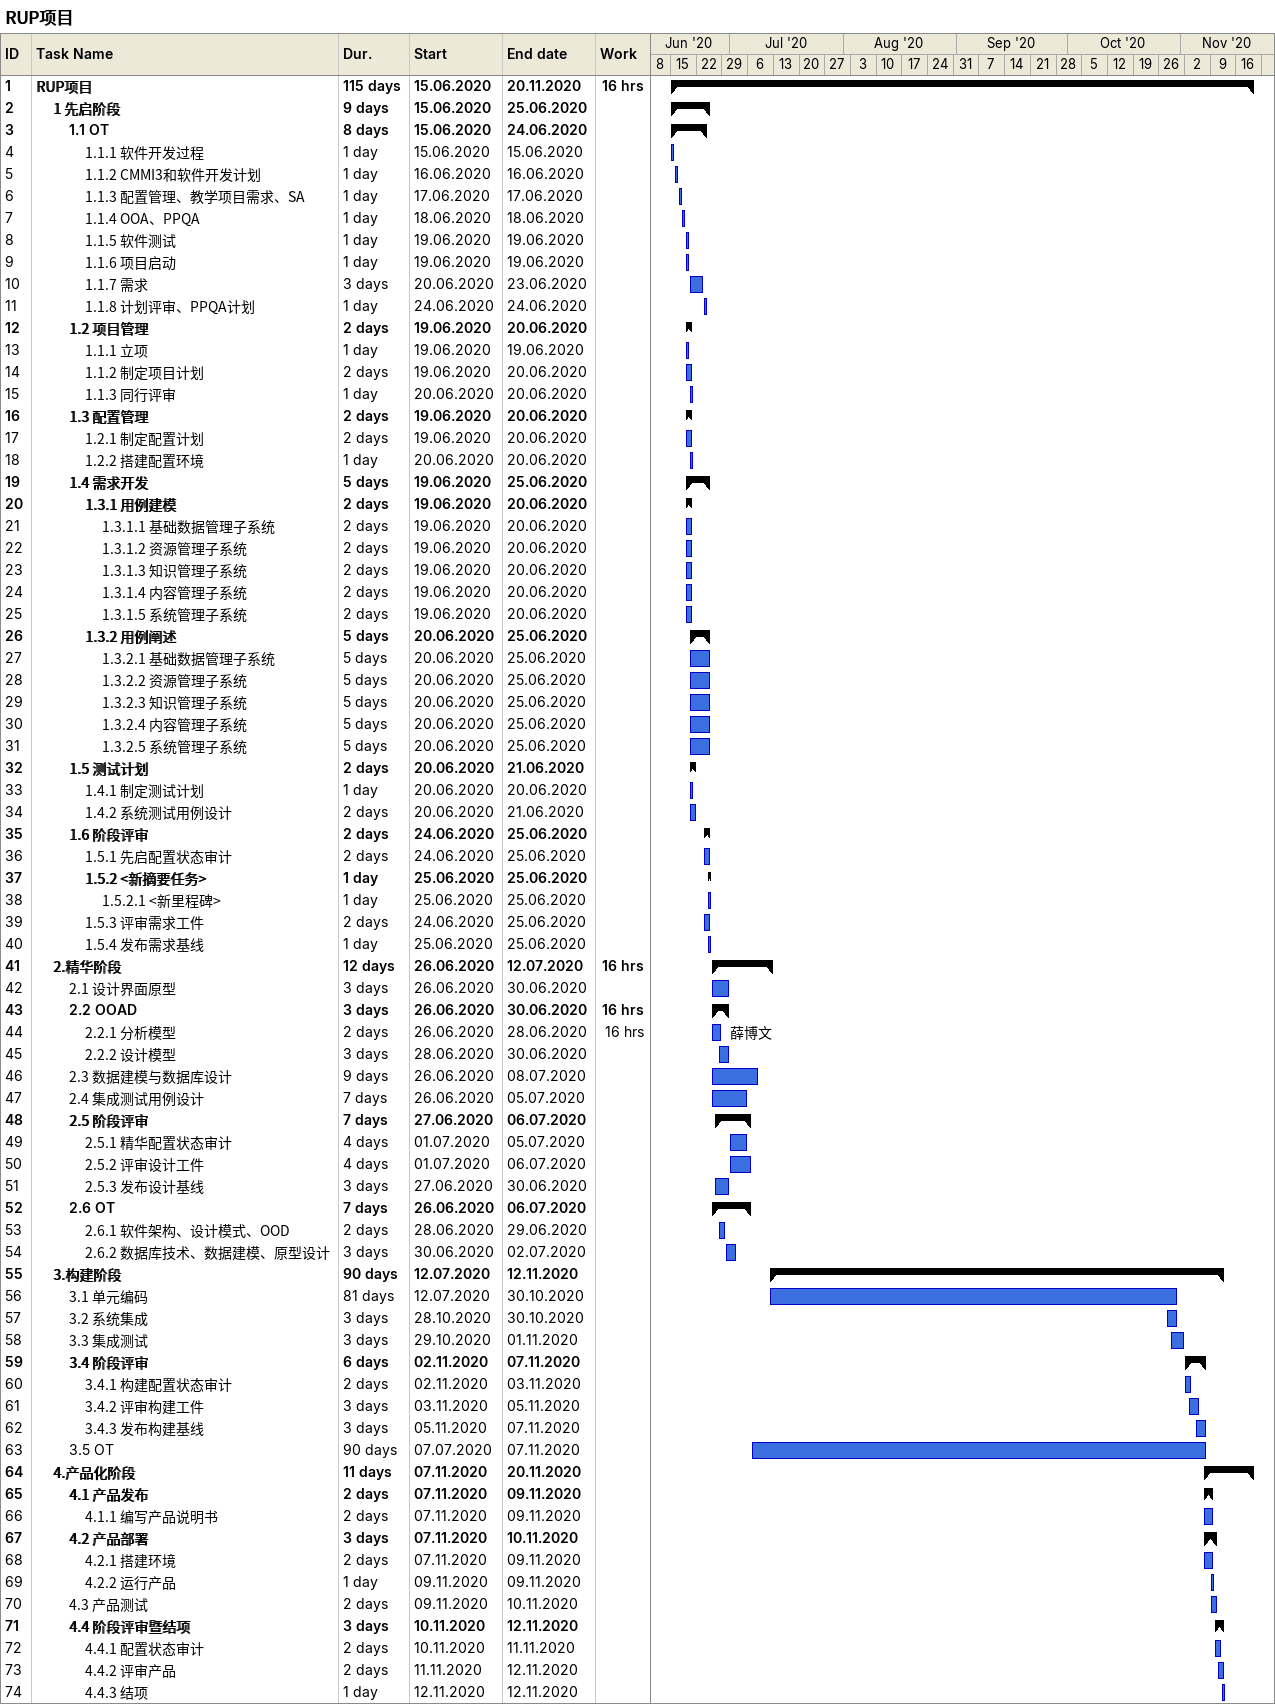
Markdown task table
RUP项目

| ID | Level | Task | Duration | Start | Finish | Resources | Work (h) |
|---|---|---|---|---|---|---|---|
| 1 | 1 | **RUP项目** | 115d | 2020-06-15 | 2020-11-20 |  | 16 |
| 2 | 2 | **1 先启阶段** | 9d | 2020-06-15 | 2020-06-25 |  |  |
| 3 | 3 | **1.1 OT** | 8d | 2020-06-15 | 2020-06-24 |  |  |
| 4 | 4 | 1.1.1 软件开发过程 | 1d | 2020-06-15 | 2020-06-15 |  |  |
| 5 | 4 | 1.1.2 CMMI3和软件开发计划 | 1d | 2020-06-16 | 2020-06-16 |  |  |
| 6 | 4 | 1.1.3 配置管理、教学项目需求、SA | 1d | 2020-06-17 | 2020-06-17 |  |  |
| 7 | 4 | 1.1.4 OOA、PPQA | 1d | 2020-06-18 | 2020-06-18 |  |  |
| 8 | 4 | 1.1.5 软件测试 | 1d | 2020-06-19 | 2020-06-19 |  |  |
| 9 | 4 | 1.1.6 项目启动 | 1d | 2020-06-19 | 2020-06-19 |  |  |
| 10 | 4 | 1.1.7 需求 | 3d | 2020-06-20 | 2020-06-23 |  |  |
| 11 | 4 | 1.1.8 计划评审、PPQA计划 | 1d | 2020-06-24 | 2020-06-24 |  |  |
| 12 | 3 | **1.2 项目管理** | 2d | 2020-06-19 | 2020-06-20 |  |  |
| 13 | 4 | 1.1.1 立项 | 1d | 2020-06-19 | 2020-06-19 |  |  |
| 14 | 4 | 1.1.2 制定项目计划 | 2d | 2020-06-19 | 2020-06-20 |  |  |
| 15 | 4 | 1.1.3 同行评审 | 1d | 2020-06-20 | 2020-06-20 |  |  |
| 16 | 3 | **1.3 配置管理** | 2d | 2020-06-19 | 2020-06-20 |  |  |
| 17 | 4 | 1.2.1 制定配置计划 | 2d | 2020-06-19 | 2020-06-20 |  |  |
| 18 | 4 | 1.2.2 搭建配置环境 | 1d | 2020-06-20 | 2020-06-20 |  |  |
| 19 | 3 | **1.4 需求开发** | 5d | 2020-06-19 | 2020-06-25 |  |  |
| 20 | 4 | **1.3.1 用例建模** | 2d | 2020-06-19 | 2020-06-20 |  |  |
| 21 | 5 | 1.3.1.1 基础数据管理子系统 | 2d | 2020-06-19 | 2020-06-20 |  |  |
| 22 | 5 | 1.3.1.2 资源管理子系统 | 2d | 2020-06-19 | 2020-06-20 |  |  |
| 23 | 5 | 1.3.1.3 知识管理子系统 | 2d | 2020-06-19 | 2020-06-20 |  |  |
| 24 | 5 | 1.3.1.4 内容管理子系统 | 2d | 2020-06-19 | 2020-06-20 |  |  |
| 25 | 5 | 1.3.1.5 系统管理子系统 | 2d | 2020-06-19 | 2020-06-20 |  |  |
| 26 | 4 | **1.3.2 用例阐述** | 5d | 2020-06-20 | 2020-06-25 |  |  |
| 27 | 5 | 1.3.2.1 基础数据管理子系统 | 5d | 2020-06-20 | 2020-06-25 |  |  |
| 28 | 5 | 1.3.2.2 资源管理子系统 | 5d | 2020-06-20 | 2020-06-25 |  |  |
| 29 | 5 | 1.3.2.3 知识管理子系统 | 5d | 2020-06-20 | 2020-06-25 |  |  |
| 30 | 5 | 1.3.2.4 内容管理子系统 | 5d | 2020-06-20 | 2020-06-25 |  |  |
| 31 | 5 | 1.3.2.5 系统管理子系统 | 5d | 2020-06-20 | 2020-06-25 |  |  |
| 32 | 3 | **1.5 测试计划** | 2d | 2020-06-20 | 2020-06-21 |  |  |
| 33 | 4 | 1.4.1 制定测试计划 | 1d | 2020-06-20 | 2020-06-20 |  |  |
| 34 | 4 | 1.4.2 系统测试用例设计 | 2d | 2020-06-20 | 2020-06-21 |  |  |
| 35 | 3 | **1.6 阶段评审** | 2d | 2020-06-24 | 2020-06-25 |  |  |
| 36 | 4 | 1.5.1 先启配置状态审计 | 2d | 2020-06-24 | 2020-06-25 |  |  |
| 37 | 4 | **1.5.2 <新摘要任务>** | 1d | 2020-06-25 | 2020-06-25 |  |  |
| 38 | 5 | 1.5.2.1 <新里程碑> | 1d | 2020-06-25 | 2020-06-25 |  |  |
| 39 | 4 | 1.5.3 评审需求工件 | 2d | 2020-06-24 | 2020-06-25 |  |  |
| 40 | 4 | 1.5.4 发布需求基线 | 1d | 2020-06-25 | 2020-06-25 |  |  |
| 41 | 2 | **2.精华阶段** | 12d | 2020-06-26 | 2020-07-12 |  | 16 |
| 42 | 3 | 2.1 设计界面原型 | 3d | 2020-06-26 | 2020-06-30 |  |  |
| 43 | 3 | **2.2 OOAD** | 3d | 2020-06-26 | 2020-06-30 |  | 16 |
| 44 | 4 | 2.2.1 分析模型 | 2d | 2020-06-26 | 2020-06-28 | 薛博文 | 16 |
| 45 | 4 | 2.2.2 设计模型 | 3d | 2020-06-28 | 2020-06-30 |  |  |
| 46 | 3 | 2.3 数据建模与数据库设计 | 9d | 2020-06-26 | 2020-07-08 |  |  |
| 47 | 3 | 2.4 集成测试用例设计 | 7d | 2020-06-26 | 2020-07-05 |  |  |
| 48 | 3 | **2.5 阶段评审** | 7d | 2020-06-27 | 2020-07-06 |  |  |
| 49 | 4 | 2.5.1 精华配置状态审计 | 4d | 2020-07-01 | 2020-07-05 |  |  |
| 50 | 4 | 2.5.2 评审设计工件 | 4d | 2020-07-01 | 2020-07-06 |  |  |
| 51 | 4 | 2.5.3 发布设计基线 | 3d | 2020-06-27 | 2020-06-30 |  |  |
| 52 | 3 | **2.6 OT** | 7d | 2020-06-26 | 2020-07-06 |  |  |
| 53 | 4 | 2.6.1 软件架构、设计模式、OOD | 2d | 2020-06-28 | 2020-06-29 |  |  |
| 54 | 4 | 2.6.2 数据库技术、数据建模、原型设计 | 3d | 2020-06-30 | 2020-07-02 |  |  |
| 55 | 2 | **3.构建阶段** | 90d | 2020-07-12 | 2020-11-12 |  |  |
| 56 | 3 | 3.1 单元编码 | 81d | 2020-07-12 | 2020-10-30 |  |  |
| 57 | 3 | 3.2 系统集成 | 3d | 2020-10-28 | 2020-10-30 |  |  |
| 58 | 3 | 3.3 集成测试 | 3d | 2020-10-29 | 2020-11-01 |  |  |
| 59 | 3 | **3.4 阶段评审** | 6d | 2020-11-02 | 2020-11-07 |  |  |
| 60 | 4 | 3.4.1 构建配置状态审计 | 2d | 2020-11-02 | 2020-11-03 |  |  |
| 61 | 4 | 3.4.2 评审构建工件 | 3d | 2020-11-03 | 2020-11-05 |  |  |
| 62 | 4 | 3.4.3 发布构建基线 | 3d | 2020-11-05 | 2020-11-07 |  |  |
| 63 | 3 | 3.5 OT | 90d | 2020-07-07 | 2020-11-07 |  |  |
| 64 | 2 | **4.产品化阶段** | 11d | 2020-11-07 | 2020-11-20 |  |  |
| 65 | 3 | **4.1 产品发布** | 2d | 2020-11-07 | 2020-11-09 |  |  |
| 66 | 4 | 4.1.1 编写产品说明书 | 2d | 2020-11-07 | 2020-11-09 |  |  |
| 67 | 3 | **4.2 产品部署** | 3d | 2020-11-07 | 2020-11-10 |  |  |
| 68 | 4 | 4.2.1 搭建环境 | 2d | 2020-11-07 | 2020-11-09 |  |  |
| 69 | 4 | 4.2.2 运行产品 | 1d | 2020-11-09 | 2020-11-09 |  |  |
| 70 | 3 | 4.3 产品测试 | 2d | 2020-11-09 | 2020-11-10 |  |  |
| 71 | 3 | **4.4 阶段评审暨结项** | 3d | 2020-11-10 | 2020-11-12 |  |  |
| 72 | 4 | 4.4.1 配置状态审计 | 2d | 2020-11-10 | 2020-11-11 |  |  |
| 73 | 4 | 4.4.2 评审产品 | 2d | 2020-11-11 | 2020-11-12 |  |  |
| 74 | 4 | 4.4.3 结项 | 1d | 2020-11-12 | 2020-11-12 |  |  |
